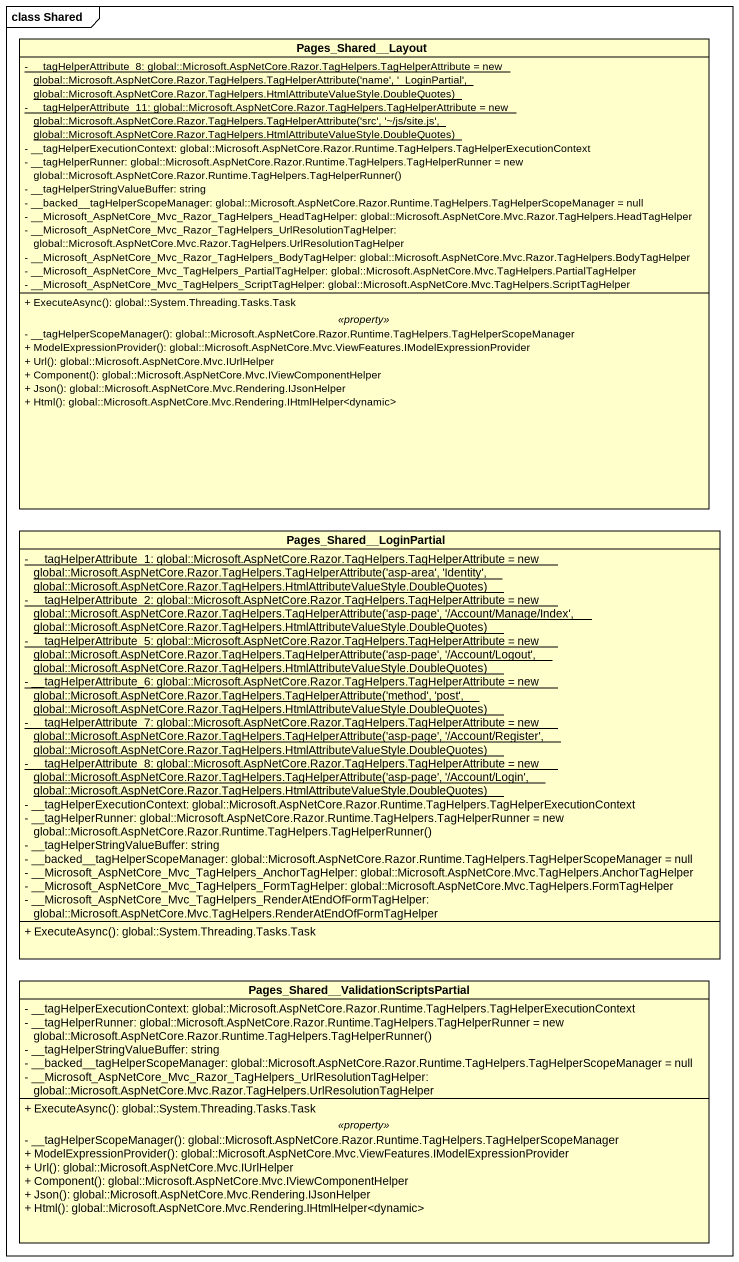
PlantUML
@startuml
mainframe class Shared
hide circle
hide empty members
skinparam classAttributeIconSize 0
class "Pages_Shared__Layout" as Pages_Shared_Layout {
  {static} {field} - __tagHelperAttribute_8: global::Microsoft.AspNetCore.Razor.TagHelpers.TagHelperAttribute = new global::Microsoft.AspNetCore.Razor.TagHelpers.TagHelperAttribute('name', '_LoginPartial', global::Microsoft.AspNetCore.Razor.TagHelpers.HtmlAttributeValueStyle.DoubleQuotes)
  {static} {field} - __tagHelperAttribute_11: global::Microsoft.AspNetCore.Razor.TagHelpers.TagHelperAttribute = new global::Microsoft.AspNetCore.Razor.TagHelpers.TagHelperAttribute('src', '~/js/site.js', global::Microsoft.AspNetCore.Razor.TagHelpers.HtmlAttributeValueStyle.DoubleQuotes)
  - __tagHelperExecutionContext: global::Microsoft.AspNetCore.Razor.Runtime.TagHelpers.TagHelperExecutionContext
  {field} - __tagHelperRunner: global::Microsoft.AspNetCore.Razor.Runtime.TagHelpers.TagHelperRunner = new global::Microsoft.AspNetCore.Razor.Runtime.TagHelpers.TagHelperRunner()
  - __tagHelperStringValueBuffer: string
  - ~__backed~__tagHelperScopeManager: global::Microsoft.AspNetCore.Razor.Runtime.TagHelpers.TagHelperScopeManager = null
  - __Microsoft_AspNetCore_Mvc_Razor_TagHelpers_HeadTagHelper: global::Microsoft.AspNetCore.Mvc.Razor.TagHelpers.HeadTagHelper
  - __Microsoft_AspNetCore_Mvc_Razor_TagHelpers_UrlResolutionTagHelper: global::Microsoft.AspNetCore.Mvc.Razor.TagHelpers.UrlResolutionTagHelper
  - __Microsoft_AspNetCore_Mvc_Razor_TagHelpers_BodyTagHelper: global::Microsoft.AspNetCore.Mvc.Razor.TagHelpers.BodyTagHelper
  - __Microsoft_AspNetCore_Mvc_TagHelpers_PartialTagHelper: global::Microsoft.AspNetCore.Mvc.TagHelpers.PartialTagHelper
  - __Microsoft_AspNetCore_Mvc_TagHelpers_ScriptTagHelper: global::Microsoft.AspNetCore.Mvc.TagHelpers.ScriptTagHelper
  --
  + ExecuteAsync(): global::System.Threading.Tasks.Task
  .. <<property>> ..
  - __tagHelperScopeManager(): global::Microsoft.AspNetCore.Razor.Runtime.TagHelpers.TagHelperScopeManager
  + ModelExpressionProvider(): global::Microsoft.AspNetCore.Mvc.ViewFeatures.IModelExpressionProvider
  + Url(): global::Microsoft.AspNetCore.Mvc.IUrlHelper
  + Component(): global::Microsoft.AspNetCore.Mvc.IViewComponentHelper
  + Json(): global::Microsoft.AspNetCore.Mvc.Rendering.IJsonHelper
  + Html(): global::Microsoft.AspNetCore.Mvc.Rendering.IHtmlHelper<dynamic>
}
class "Pages_Shared__LoginPartial" as Pages_Shared_LoginPartial {
  {static} {field} - __tagHelperAttribute_1: global::Microsoft.AspNetCore.Razor.TagHelpers.TagHelperAttribute = new global::Microsoft.AspNetCore.Razor.TagHelpers.TagHelperAttribute('asp-area', 'Identity', global::Microsoft.AspNetCore.Razor.TagHelpers.HtmlAttributeValueStyle.DoubleQuotes)
  {static} {field} - __tagHelperAttribute_2: global::Microsoft.AspNetCore.Razor.TagHelpers.TagHelperAttribute = new global::Microsoft.AspNetCore.Razor.TagHelpers.TagHelperAttribute('asp-page', '/Account/Manage/Index', global::Microsoft.AspNetCore.Razor.TagHelpers.HtmlAttributeValueStyle.DoubleQuotes)
  {static} {field} - __tagHelperAttribute_5: global::Microsoft.AspNetCore.Razor.TagHelpers.TagHelperAttribute = new global::Microsoft.AspNetCore.Razor.TagHelpers.TagHelperAttribute('asp-page', '/Account/Logout', global::Microsoft.AspNetCore.Razor.TagHelpers.HtmlAttributeValueStyle.DoubleQuotes)
  {static} {field} - __tagHelperAttribute_6: global::Microsoft.AspNetCore.Razor.TagHelpers.TagHelperAttribute = new global::Microsoft.AspNetCore.Razor.TagHelpers.TagHelperAttribute('method', 'post', global::Microsoft.AspNetCore.Razor.TagHelpers.HtmlAttributeValueStyle.DoubleQuotes)
  {static} {field} - __tagHelperAttribute_7: global::Microsoft.AspNetCore.Razor.TagHelpers.TagHelperAttribute = new global::Microsoft.AspNetCore.Razor.TagHelpers.TagHelperAttribute('asp-page', '/Account/Register', global::Microsoft.AspNetCore.Razor.TagHelpers.HtmlAttributeValueStyle.DoubleQuotes)
  {static} {field} - __tagHelperAttribute_8: global::Microsoft.AspNetCore.Razor.TagHelpers.TagHelperAttribute = new global::Microsoft.AspNetCore.Razor.TagHelpers.TagHelperAttribute('asp-page', '/Account/Login', global::Microsoft.AspNetCore.Razor.TagHelpers.HtmlAttributeValueStyle.DoubleQuotes)
  - __tagHelperExecutionContext: global::Microsoft.AspNetCore.Razor.Runtime.TagHelpers.TagHelperExecutionContext
  {field} - __tagHelperRunner: global::Microsoft.AspNetCore.Razor.Runtime.TagHelpers.TagHelperRunner = new global::Microsoft.AspNetCore.Razor.Runtime.TagHelpers.TagHelperRunner()
  - __tagHelperStringValueBuffer: string
  - ~__backed~__tagHelperScopeManager: global::Microsoft.AspNetCore.Razor.Runtime.TagHelpers.TagHelperScopeManager = null
  - __Microsoft_AspNetCore_Mvc_TagHelpers_AnchorTagHelper: global::Microsoft.AspNetCore.Mvc.TagHelpers.AnchorTagHelper
  - __Microsoft_AspNetCore_Mvc_TagHelpers_FormTagHelper: global::Microsoft.AspNetCore.Mvc.TagHelpers.FormTagHelper
  - __Microsoft_AspNetCore_Mvc_TagHelpers_RenderAtEndOfFormTagHelper: global::Microsoft.AspNetCore.Mvc.TagHelpers.RenderAtEndOfFormTagHelper
  + ExecuteAsync(): global::System.Threading.Tasks.Task
}
class "Pages_Shared__ValidationScriptsPartial" as Pages_Shared {
  - __tagHelperExecutionContext: global::Microsoft.AspNetCore.Razor.Runtime.TagHelpers.TagHelperExecutionContext
  {field} - __tagHelperRunner: global::Microsoft.AspNetCore.Razor.Runtime.TagHelpers.TagHelperRunner = new global::Microsoft.AspNetCore.Razor.Runtime.TagHelpers.TagHelperRunner()
  - __tagHelperStringValueBuffer: string
  - ~__backed~__tagHelperScopeManager: global::Microsoft.AspNetCore.Razor.Runtime.TagHelpers.TagHelperScopeManager = null
  - __Microsoft_AspNetCore_Mvc_Razor_TagHelpers_UrlResolutionTagHelper: global::Microsoft.AspNetCore.Mvc.Razor.TagHelpers.UrlResolutionTagHelper
  --
  + ExecuteAsync(): global::System.Threading.Tasks.Task
  .. <<property>> ..
  - __tagHelperScopeManager(): global::Microsoft.AspNetCore.Razor.Runtime.TagHelpers.TagHelperScopeManager
  + ModelExpressionProvider(): global::Microsoft.AspNetCore.Mvc.ViewFeatures.IModelExpressionProvider
  + Url(): global::Microsoft.AspNetCore.Mvc.IUrlHelper
  + Component(): global::Microsoft.AspNetCore.Mvc.IViewComponentHelper
  + Json(): global::Microsoft.AspNetCore.Mvc.Rendering.IJsonHelper
  + Html(): global::Microsoft.AspNetCore.Mvc.Rendering.IHtmlHelper<dynamic>
}
@enduml
